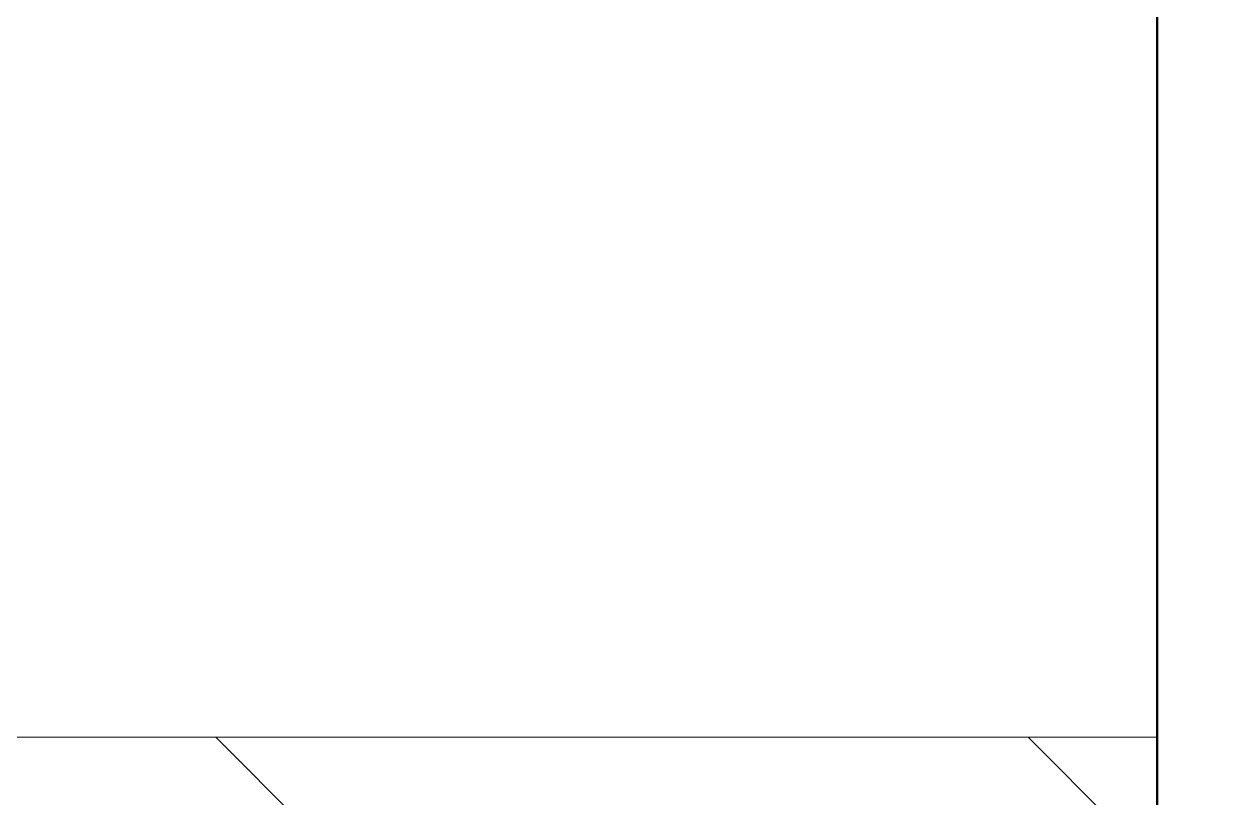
# Model space of a CAD drawing. Header units: millimetres. Extents: x -17017 to 628417, y -109036 to 199237.
# Drawn here: x 346022.1 to 346127.1, y -88537.7 to -88470.4 of the extents above; entities that cross this region are included whole.
import ezdxf

# ---------------------------------------------------------------- set-up
doc = ezdxf.new("R2010")
doc.units = ezdxf.units.MM
for name, color, linetype, lineweight in [('A-WALL-____-MCUT-3', 7, 'Continuous', 9), ('A-WALL-____-PATT-1', 7, 'Continuous', 9), ('S-COLS-____-MCUT', 7, 'Continuous', 50), ('S-COLS-____-OTLN', 7, 'Continuous', 9)]:
    doc.layers.add(name, color=color, linetype=linetype, lineweight=lineweight)

# ---------------------------------------------------------------- blocks, each defined once
blk = doc.blocks.new('BSC_Колонна _Прямоугольная - 500х500-V110-АР1_План отверстий 3 этажа в осях 1-64_А-ГГ')
at = {"layer": 'S-COLS-____-OTLN'}
h = blk.add_hatch(dxfattribs=at)
h.set_pattern_fill('FP_133', color=256, style=0, pattern_type=2)
h.set_pattern_definition([(45, (-62600, 1668.96), (-114.04925, 114.04925), []), (45, (-62485.95, 1668.96), (-114.04925, 114.04925), [201.613, -40.323, 3.353, -36.97])])
h.paths.add_polyline_path([(-250, -250), (250, -250), (250, 250), (-250, 250), (-250, -177.08)], flags=0)
at = {"layer": 'S-COLS-____-MCUT'}
blk.add_line((-250, 250), (-250, -250), dxfattribs=at)

msp = doc.modelspace()

# ---------------------------------------------------------------- hatches: boundary and pattern name
at = {"layer": 'A-WALL-____-PATT-1'}
h = msp.add_hatch(dxfattribs=at)
h.set_pattern_fill('FP_6', color=256, style=0, pattern_type=2)
h.set_pattern_definition([(135, (283770.707, -86863.456), (-35.35534, -35.35534), [])])
h.paths.add_polyline_path([(346120.71, -88782.41), (346120.71, -88532.41), (345776.71, -88532.41), (345776.71, -88601.41), (345770.71, -88601.41), (345770.71, -88713.41), (345776.71, -88713.41), (345776.71, -88782.41), (345845.71, -88782.41)], flags=0)
h.paths.add_polyline_path([(343850.82, -88782.41), (343964.71, -88782.41), (343964.71, -88713.41), (343970.71, -88713.41), (343970.71, -88601.41), (343964.71, -88601.41), (343964.71, -88532.41), (343620.71, -88532.41), (343620.71, -88782.41)], flags=0)

# ---------------------------------------------------------------- linework, layer by layer
at = {"layer": 'A-WALL-____-MCUT-3'}
msp.add_line((346120.71, -88532.41), (345845.71, -88532.41), dxfattribs=at)

# ---------------------------------------------------------------- block references
at = {"layer": 'S-COLS-____-OTLN'}
msp.add_blockref('BSC_Колонна _Прямоугольная - 500х500-V110-АР1_План отверстий 3 этажа в осях 1-64_А-ГГ', (346370.71, -88532.41), dxfattribs=at)

doc.saveas('drawing.dxf')
